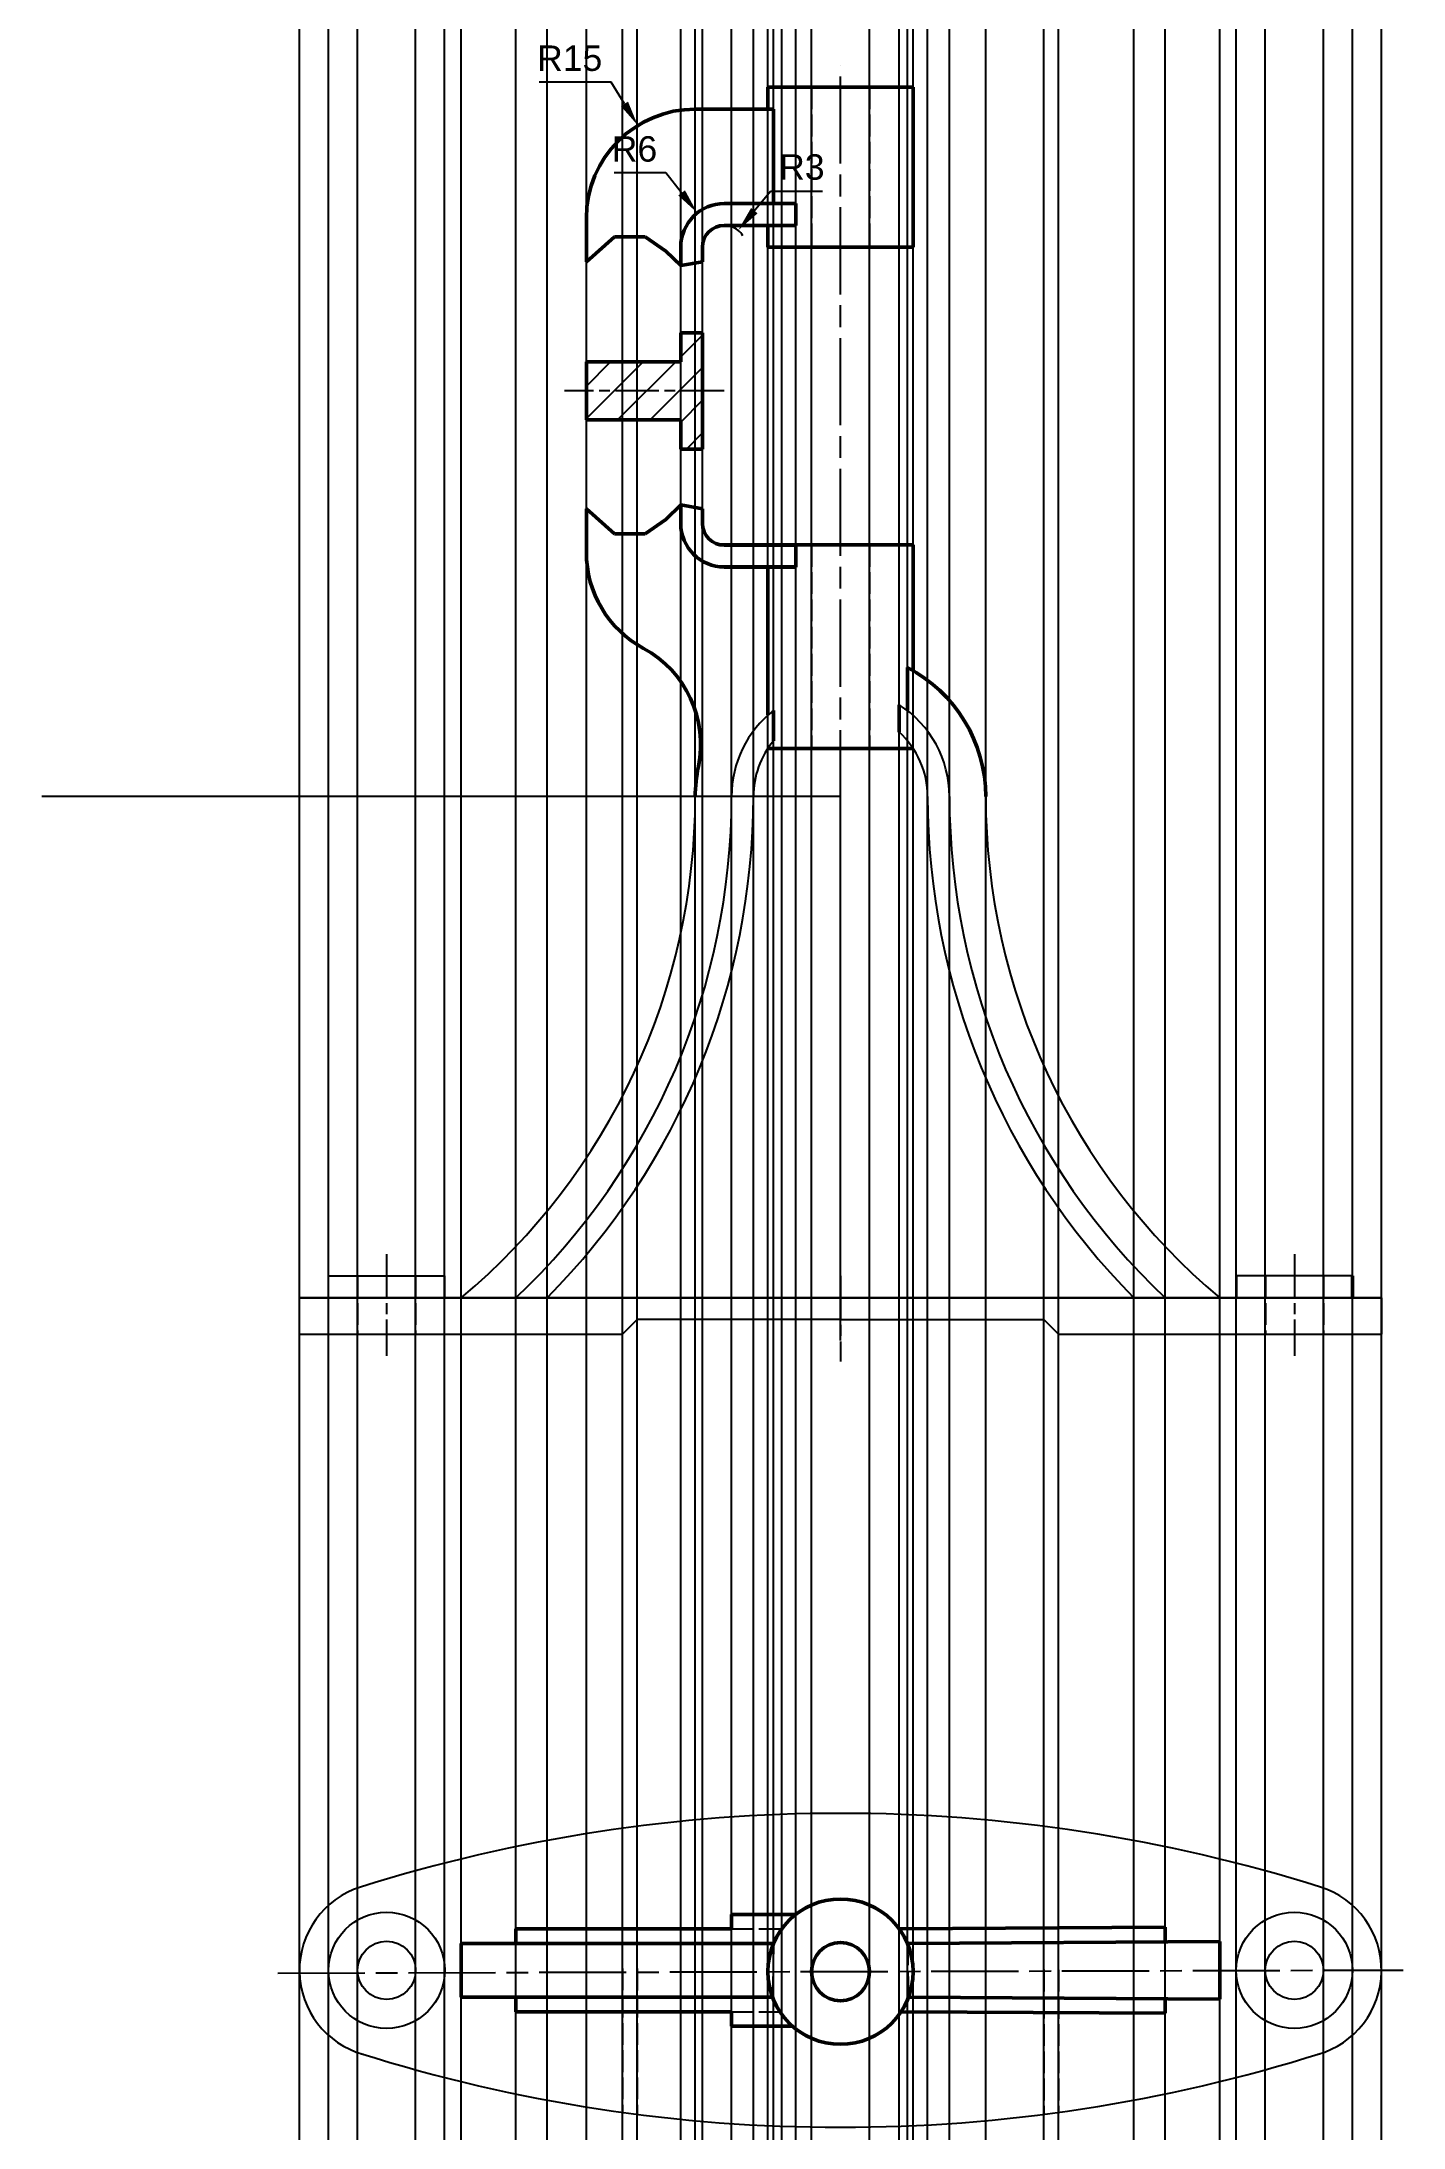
# Model space of a CAD drawing. Header units: millimetres. Extents: x 2015 to 2203, y 1015 to 1302.
import ezdxf

# ---------------------------------------------------------------- set-up
doc = ezdxf.new("R2010")
doc.units = ezdxf.units.MM
for name, pattern in [('AM_ISO02W050', [7.5, 6, -1.5]), ('AM_ISO02W050x2', [3.75, 3, -0.75]), ('AM_ISO08W050', [18, 12, -1.5, 3, -1.5]), ('AM_ISO08W050x2', [9, 6, -0.75, 1.5, -0.75]), ('Amconstr', [9999, 9999, 0])]:
    doc.linetypes.add(name, pattern=pattern)
for name, color, linetype, lineweight in [('AM_0', 7, 'Continuous', 50), ('AM_3', 6, 'AM_ISO02W050', 25), ('AM_5', 3, 'Continuous', 25), ('AM_7', 4, 'AM_ISO08W050', 25), ('AM_8', 1, 'Continuous', 25), ('AM_CL', 1, 'Amconstr', 25)]:
    doc.layers.add(name, color=color, linetype=linetype, lineweight=lineweight)
doc.styles.get("Standard").update_dxf_attribs({"font": 'arial.ttf'})
doc.dimstyles.new('AM_ISO$4', dxfattribs={"dimtxt": 3.5, "dimasz": 3.5, "dimexe": 1, "dimexo": 1, "dimgap": 1.5, "dimtad": 1, "dimtoh": 1, "dimdsep": 46, "dimtxsty": 'Standard', "dimcen": 0, "dimclrd": 256, "dimclre": 256, "dimclrt": 2, "dimadec": 0, "dimazin": 2, "dimtp": 0.1, "dimtm": 0.1, "dimtfac": 0.71, "dimtdec": 3, "dimtofl": 0, "dimtmove": 0, "dimatfit": 0, "dimfxl": 1, "dimlwd": -1, "dimlwe": -1, "dimarcsym": 1})

# ---------------------------------------------------------------- blocks, each defined once
blk = doc.blocks.new('*D4')
at = {"layer": 'AM_5', "linetype": 'ByBlock', "transparency": 16777216}
for p, q in [((2113.15, 1278.99), (2115.37, 1281.69)), ((2115.37, 1281.69), (2122.52, 1281.69))]:
    blk.add_line(p, q, dxfattribs=at)
blk.add_arc((2109.02, 1273.98), 3, 31.4343, 70.9014, dxfattribs=at)
at = {"layer": 'AM_5', "transparency": 16777216}
blk.add_solid([(2112.7, 1279.36), (2113.6, 1278.62), (2110.92, 1276.29)], dxfattribs=at)
at = {"layer": 'Defpoints', "color": 0, "transparency": 16777216}
for p in [(2110.92, 1276.29), (2109.02, 1273.98)]:
    blk.add_point(p, dxfattribs=at)
at = {"layer": 'AM_5', "color": 2, "transparency": 16777216, "insert": (2119.7, 1284.98), "char_height": 3.5, "attachment_point": 5}
blk.add_mtext('R3', dxfattribs=at)
blk = doc.blocks.new('*D5')
at = {"layer": 'AM_5', "linetype": 'ByBlock', "transparency": 16777216}
for p, q in [((2100.97, 1284.19), (2093.83, 1284.19)), ((2103.14, 1281.44), (2100.97, 1284.19))]:
    blk.add_line(p, q, dxfattribs=at)
at = {"layer": 'AM_5', "transparency": 16777216}
blk.add_solid([(2103.6, 1281.8), (2102.68, 1281.08), (2105.3, 1278.69)], dxfattribs=at)
at = {"layer": 'Defpoints', "color": 0, "transparency": 16777216}
for p in [(2105.3, 1278.69), (2109.02, 1273.98)]:
    blk.add_point(p, dxfattribs=at)
at = {"layer": 'AM_5', "color": 2, "transparency": 16777216, "insert": (2096.65, 1287.47), "char_height": 3.5, "attachment_point": 5}
blk.add_mtext('R6', dxfattribs=at)
blk = doc.blocks.new('*D6')
at = {"layer": 'AM_5', "linetype": 'ByBlock', "transparency": 16777216}
for p, q in [((2093.42, 1296.67), (2083.53, 1296.67)), ((2095.27, 1293.7), (2093.42, 1296.67))]:
    blk.add_line(p, q, dxfattribs=at)
at = {"layer": 'AM_5', "transparency": 16777216}
blk.add_solid([(2095.76, 1294), (2094.77, 1293.39), (2097.11, 1290.72)], dxfattribs=at)
at = {"layer": 'Defpoints', "color": 0, "transparency": 16777216}
for p in [(2097.11, 1290.72), (2105.02, 1277.98)]:
    blk.add_point(p, dxfattribs=at)
at = {"layer": 'AM_5', "color": 2, "transparency": 16777216, "insert": (2087.73, 1299.96), "char_height": 3.5, "attachment_point": 5}
blk.add_mtext('R15', dxfattribs=at)

msp = doc.modelspace()

# ---------------------------------------------------------------- hatches: boundary and pattern name
at = {"layer": 'AM_8'}
h = msp.add_hatch(dxfattribs=at)
h.set_pattern_fill('ANSI31', color=256)
h.paths.add_polyline_path([(2095.007, 1258.181), (2090.018, 1258.181), (2090.018, 1254.181), (2095.007, 1254.181)])
h.paths.add_polyline_path([(2095.007, 1254.181), (2090.018, 1254.181), (2090.018, 1250.181), (2095.007, 1250.181)])
h.paths.add_polyline_path([(2097.018, 1254.181), (2095.007, 1254.181), (2095.007, 1250.181), (2097.018, 1250.181)])
h.paths.add_polyline_path([(2097.018, 1258.181), (2095.007, 1258.181), (2095.007, 1254.181), (2097.018, 1254.181)])
h.paths.add_polyline_path([(2103.018, 1258.181), (2097.018, 1258.181), (2097.018, 1254.181), (2103.018, 1254.181)])
h.paths.add_polyline_path([(2103.018, 1254.181), (2097.018, 1254.181), (2097.018, 1250.181), (2103.018, 1250.181)])
h.paths.add_polyline_path([(2105.018, 1254.181), (2103.018, 1254.181), (2103.018, 1250.181), (2103.018, 1246.181), (2105.018, 1246.181)])
h.paths.add_polyline_path([(2105.018, 1262.181), (2103.018, 1262.181), (2103.018, 1254.181), (2105.018, 1254.181)])
h.paths.add_polyline_path([(2106.018, 1262.181), (2105.018, 1262.181), (2105.018, 1254.181), (2106.018, 1254.181)])
h.paths.add_polyline_path([(2106.018, 1254.181), (2105.018, 1254.181), (2105.018, 1246.181), (2106.018, 1246.181)])

# ---------------------------------------------------------------- linework, layer by layer
for p, q in [((2125.018, 1198.342), (2015.018, 1198.342)), ((2125.018, 1124.342), (2125.018, 1198.342)), ((2054.52, 1129.342), (2054.52, 1132.342)), ((2054.52, 1132.342), (2070.507, 1132.342)), ((2070.507, 1132.342), (2070.507, 1129.342)), ((2195.516, 1132.342), (2179.529, 1132.342)), ((2179.529, 1132.342), (2179.529, 1129.342)), ((2050.518, 1124.342), (2050.518, 1129.342)), ((2050.518, 1129.342), (2199.518, 1129.342)), ((2199.518, 1129.342), (2050.518, 1129.342)), ((2199.518, 1129.342), (2199.518, 1124.342)), ((2097.018, 1126.342), (2095.007, 1124.342)), ((2125.018, 1126.342), (2097.018, 1126.342)), ((2125.018, 1126.342), (2153.018, 1126.342)), ((2153.018, 1126.342), (2155.053, 1124.342)), ((2050.518, 1124.342), (2095.007, 1124.342)), ((2155.053, 1124.342), (2199.518, 1124.342))]:
    msp.add_line(p, q)
for centre, radius in [((2062.513, 1036.752), 8), ((2187.518, 1036.752), 8), ((2062.513, 1036.752), 4), ((2187.518, 1036.752), 4)]:
    msp.add_circle(centre, radius)
for centre, radius, start, end in [((2125.018, 1198.342), 15, 127.91463, 180), ((2125.018, 1198.342), 15, 0, 57.36251), ((2125.018, 1198.342), 12, 140.18432, 180), ((2125.018, 1198.342), 12, 0, 47.61164), ((2015.018, 1198.342), 90, 309.94451, 0), ((2015.018, 1198.342), 95, 313.42158, 0), ((2015.018, 1198.342), 98, 315.2446, 0), ((2235.018, 1198.342), 98, 180, 224.7554), ((2235.018, 1198.342), 95, 180, 226.57842), ((2235.018, 1198.342), 90, 180, 230.05549), ((2125.015, 838.365), 220, 72.51274, 107.48726), ((2062.513, 1036.752), 12, 107.48726, 254.33969), ((2187.518, 1036.752), 12, 285.66031, 72.51274), ((2125.015, 1235.145), 220, 252.51274, 287.48726)]:
    msp.add_arc(centre, radius, start, end)
at = {"layer": 'AM_0'}
for p, q in [((2135.018, 1295.975), (2115.018, 1295.975)), ((2115.018, 1295.975), (2115.018, 1292.975)), ((2135.018, 1273.975), (2135.018, 1295.975)), ((2106.018, 1292.975), (2105.018, 1292.975)), ((2115.801, 1292.975), (2106.018, 1292.975)), ((2115.801, 1292.975), (2115.801, 1279.975)), ((2090.018, 1271.948), (2090.018, 1277.975)), ((2115.801, 1279.975), (2109.018, 1279.975)), ((2118.859, 1279.975), (2115.801, 1279.975)), ((2118.859, 1276.975), (2118.859, 1279.975)), ((2090.018, 1271.948), (2093.898, 1275.411)), ((2093.898, 1275.411), (2098.1, 1275.411)), ((2098.1, 1275.411), (2100.975, 1273.422)), ((2109.018, 1276.975), (2118.859, 1276.975)), ((2115.018, 1276.975), (2115.018, 1273.975)), ((2100.975, 1273.422), (2103.018, 1271.433)), ((2103.018, 1273.975), (2103.018, 1271.433)), ((2103.018, 1271.433), (2106.018, 1271.948)), ((2106.018, 1273.975), (2106.018, 1271.948)), ((2115.018, 1273.975), (2135.018, 1273.975)), ((2106.018, 1262.181), (2103.018, 1262.181)), ((2103.018, 1262.181), (2103.018, 1258.181)), ((2106.018, 1246.181), (2106.018, 1262.181)), ((2090.018, 1254.181), (2090.018, 1258.181)), ((2090.018, 1258.181), (2103.018, 1258.181)), ((2090.018, 1254.181), (2090.018, 1250.181)), ((2090.018, 1250.181), (2103.018, 1250.181)), ((2103.018, 1250.181), (2103.018, 1246.181)), ((2103.018, 1246.181), (2106.018, 1246.181)), ((2090.018, 1237.965), (2090.018, 1231.938)), ((2090.018, 1237.965), (2093.898, 1234.502)), ((2100.975, 1236.491), (2103.018, 1238.48)), ((2103.018, 1235.938), (2103.018, 1238.48)), ((2103.018, 1238.48), (2106.018, 1237.965)), ((2106.018, 1235.938), (2106.018, 1237.965)), ((2098.1, 1234.502), (2100.975, 1236.491)), ((2093.898, 1234.502), (2098.1, 1234.502)), ((2115.018, 1232.975), (2108.547, 1232.975)), ((2109.018, 1232.938), (2118.859, 1232.938)), ((2135.018, 1232.975), (2115.018, 1232.975)), ((2118.859, 1232.975), (2118.859, 1229.975)), ((2118.859, 1232.938), (2118.859, 1229.938)), ((2135.018, 1215.662), (2135.018, 1232.975)), ((2115.018, 1229.975), (2108.351, 1229.975)), ((2115.801, 1229.938), (2109.018, 1229.938)), ((2115.018, 1229.975), (2115.018, 1229.938)), ((2118.859, 1229.975), (2115.018, 1229.975)), ((2115.018, 1229.938), (2115.018, 1216.938)), ((2118.859, 1229.938), (2115.801, 1229.938)), ((2115.018, 1216.938), (2115.018, 1209.522)), ((2134.235, 1210.176), (2134.235, 1216.091)), ((2115.801, 1210.176), (2115.801, 1206.026)), ((2133.108, 1210.973), (2133.108, 1207.205)), ((2115.018, 1204.975), (2135.018, 1204.975)), ((2195.516, 1132.342), (2195.518, 1129.342)), ((2080.317, 1040.45), (2080.317, 1042.45)), ((2080.317, 1042.45), (2110.018, 1042.45)), ((2110.018, 1042.45), (2110.018, 1044.45)), ((2110.018, 1044.45), (2118.859, 1044.45)), ((2169.719, 1042.677), (2133.108, 1042.45)), ((2169.719, 1040.677), (2169.719, 1042.677)), ((2072.802, 1036.45), (2072.802, 1040.45)), ((2072.802, 1040.45), (2115.801, 1040.45)), ((2177.234, 1040.725), (2134.235, 1040.45)), ((2177.234, 1036.725), (2177.234, 1040.725)), ((2072.802, 1037.06), (2072.802, 1033.06)), ((2177.234, 1038.705), (2177.234, 1038.705)), ((2177.234, 1036.785), (2177.234, 1032.785)), ((2072.802, 1033.06), (2115.655, 1033.06)), ((2080.317, 1033.06), (2080.317, 1031.06)), ((2080.317, 1031.06), (2110.018, 1031.06)), ((2110.018, 1031.06), (2110.018, 1029.06)), ((2169.719, 1030.833), (2133.361, 1031.058)), ((2177.234, 1032.785), (2134.381, 1033.059)), ((2169.719, 1032.833), (2169.719, 1030.833)), ((2110.018, 1029.06), (2118.417, 1029.06))]:
    msp.add_line(p, q, dxfattribs=at)
for radius in [10, 4]:
    msp.add_circle((2125.018, 1036.571), radius, dxfattribs=at)
for centre, radius, start, end in [((2105.018, 1277.975), 15, 90, 180), ((2109.018, 1273.975), 6, 90, 180), ((2109.018, 1273.975), 3, 90, 180), ((2109.018, 1235.938), 6, 180, 270), ((2109.018, 1235.938), 3, 180, 270), ((2105.018, 1231.938), 15, 180, 241.63677), ((2090.766, 1205.539), 15, 348.13288, 61.63677), ((2125.018, 1198.342), 20, 0, 62.55706), ((2125.018, 1198.342), 20, 0, 62.55706), ((2125.018, 1198.342), 20, 168.13288, 180)]:
    msp.add_arc(centre, radius, start, end, dxfattribs=at)
at = {"layer": 'AM_3', "linetype": 'AM_ISO02W050x2'}
for p, q in [((2121.018, 1295.975), (2121.018, 1273.975)), ((2129.018, 1295.975), (2129.018, 1273.975)), ((2121.018, 1232.975), (2121.018, 1204.975)), ((2129.018, 1232.975), (2129.018, 1204.975)), ((2058.528, 1132.342), (2058.528, 1124.342)), ((2066.5, 1132.342), (2066.5, 1124.342)), ((2183.536, 1132.342), (2183.536, 1124.342)), ((2191.508, 1132.342), (2191.508, 1124.342)), ((2097.018, 1036.513), (2097.018, 1056.576)), ((2153.018, 1036.661), (2153.018, 1056.575)), ((2095.007, 1036.508), (2095.007, 1056.308)), ((2155.053, 1036.666), (2155.053, 1056.304)), ((2110.018, 1042.45), (2116.928, 1042.45)), ((2115.801, 1040.45), (2115.655, 1033.06)), ((2134.235, 1040.45), (2134.381, 1033.059)), ((2095.007, 1037.001), (2095.007, 1017.201)), ((2097.018, 1036.996), (2097.018, 1016.933)), ((2153.018, 1036.849), (2153.018, 1016.934)), ((2155.053, 1036.843), (2155.053, 1017.205)), ((2110.018, 1031.06), (2116.674, 1031.06))]:
    msp.add_line(p, q, dxfattribs=at)
at = {"layer": 'AM_7'}
for p, q in [((2125.018, 1123.465), (2125.018, 1298.975)), ((2047.518, 1036.383), (2202.518, 1036.791))]:
    msp.add_line(p, q, dxfattribs=at)
at = {"layer": 'AM_7', "linetype": 'AM_ISO08W050x2'}
for p, q in [((2109.018, 1254.181), (2087.018, 1254.181)), ((2062.514, 1135.342), (2062.514, 1121.342)), ((2187.523, 1135.342), (2187.523, 1121.342)), ((2125.018, 1132.342), (2125.018, 1120.588))]:
    msp.add_line(p, q, dxfattribs=at)
at = {"layer": 'AM_CL'}
for p in [(2050.518, 1124.342), (2054.52, 1036.402), (2058.528, 1036.402), (2066.5, 1036.433), (2070.507, 1037.06), (2072.802, 1129.342), (2080.317, 1129.342), (2084.61, 1129.342), (2090.018, 1271.948), (2095.007, 1124.342), (2097.018, 1126.342), (2103.018, 1271.433), (2105.018, 1198.342), (2106.018, 1271.948), (2110.018, 1198.342), (2113.018, 1198.342), (2115.018, 1036.561), (2115.801, 1040.45), (2116.928, 1042.45), (2118.859, 1044.45), (2121.018, 1036.577), (2129.018, 1036.598), (2133.108, 1042.45), (2134.235, 1040.45), (2134.235, 1040.45), (2135.018, 1036.613), (2137.018, 1198.342), (2140.018, 1198.342), (2145.018, 1198.342), (2153.018, 1126.342), (2155.053, 1124.342), (2165.426, 1129.342), (2169.719, 1129.342), (2177.234, 1129.342), (2179.518, 1036.731), (2183.518, 1036.731), (2191.518, 1036.762), (2195.518, 1036.773), (2199.518, 1124.342)]:
    msp.add_xline(p, (0, 1), dxfattribs=at)

# ---------------------------------------------------------------- dimensions: what is measured, and where the dimension line sits
at = {"layer": 'AM_5'}
for center, mpoint, picture, middle in [((2105.018, 1277.975), (2097.111, 1290.722), '*D6', (2087.726, 1296.67)), ((2109.018, 1273.975), (2105.304, 1278.687), '*D5', (2096.65, 1284.185)), ((2109.018, 1273.975), (2110.925, 1276.291), '*D4', (2119.696, 1281.695))]:
    dim = msp.add_radius_dim(center=center, mpoint=mpoint, dimstyle='AM_ISO$4', override={"dimpost": ''}, dxfattribs=at)
    dim.commit()
    dim.dimension.update_dxf_attribs({"geometry": picture, "text_midpoint": middle, "dimtype": 164})

doc.saveas('drawing.dxf')
